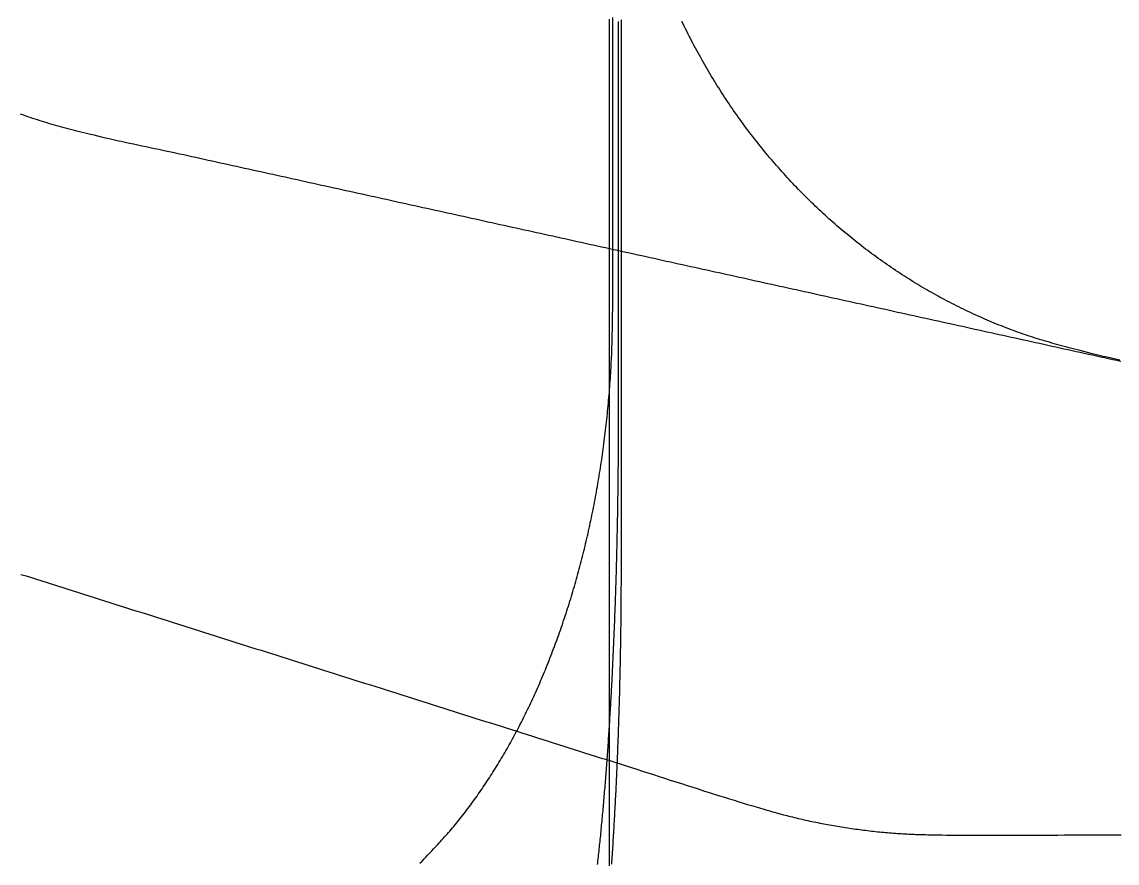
# Model space of a CAD drawing. Header units: millimetres. Extents: x -253 to 256, y -315 to 312.
# Drawn here: x -63.2 to -11.4, y -46.4 to -6.6 of the extents above; entities that cross this region are included whole.
import ezdxf

# ---------------------------------------------------------------- set-up
doc = ezdxf.new("R2010")
doc.units = ezdxf.units.MM
doc.layers.add('SKETCH', color=5, linetype='Continuous')

msp = doc.modelspace()

# ---------------------------------------------------------------- linework, layer by layer
at = {"layer": 'SKETCH', "flags": 128}
for points in [[(-44.355, -46.381), (-44.254, -46.277), (-44.156, -46.176), (-44.061, -46.076), (-43.988, -45.999), (-43.916, -45.923), (-43.846, -45.848), (-43.777, -45.774), (-43.708, -45.701), (-43.641, -45.629), (-43.574, -45.558), (-43.508, -45.487), (-43.443, -45.416), (-43.378, -45.346), (-43.315, -45.276), (-43.251, -45.206), (-43.188, -45.137), (-43.126, -45.067), (-43.064, -44.996), (-43.002, -44.926), (-42.94, -44.855), (-42.879, -44.783), (-42.817, -44.711), (-42.756, -44.638), (-42.694, -44.564), (-42.633, -44.49), (-42.571, -44.414), (-42.509, -44.336), (-42.447, -44.258), (-42.385, -44.18), (-42.323, -44.101), (-42.261, -44.021), (-42.2, -43.941), (-42.138, -43.861), (-42.077, -43.78), (-42.017, -43.699), (-41.956, -43.617), (-41.895, -43.535), (-41.835, -43.452), (-41.775, -43.369), (-41.715, -43.285), (-41.656, -43.201), (-41.596, -43.117), (-41.537, -43.032), (-41.478, -42.947), (-41.419, -42.861), (-41.361, -42.775), (-41.303, -42.689), (-41.245, -42.602), (-41.187, -42.515), (-41.129, -42.427), (-41.072, -42.34), (-41.015, -42.251), (-40.958, -42.162), (-40.902, -42.073), (-40.845, -41.983), (-40.789, -41.893), (-40.733, -41.803), (-40.678, -41.712), (-40.622, -41.62), (-40.567, -41.528), (-40.512, -41.436), (-40.457, -41.344), (-40.402, -41.251), (-40.348, -41.157), (-40.294, -41.063), (-40.24, -40.969), (-40.187, -40.875), (-40.133, -40.78), (-40.08, -40.685), (-40.027, -40.589), (-39.975, -40.493), (-39.923, -40.397), (-39.87, -40.3), (-39.819, -40.203), (-39.767, -40.106), (-39.716, -40.008), (-39.665, -39.91), (-39.614, -39.811), (-39.563, -39.712), (-39.513, -39.613), (-39.463, -39.513), (-39.413, -39.413), (-39.364, -39.313), (-39.314, -39.212), (-39.265, -39.111), (-39.216, -39.009), (-39.168, -38.908), (-39.119, -38.805), (-39.071, -38.703), (-39.023, -38.6), (-38.976, -38.497), (-38.929, -38.393), (-38.882, -38.289), (-38.835, -38.185), (-38.789, -38.081), (-38.742, -37.976), (-38.697, -37.871), (-38.651, -37.766), (-38.606, -37.66), (-38.561, -37.554), (-38.516, -37.448), (-38.472, -37.341), (-38.427, -37.234), (-38.383, -37.127), (-38.34, -37.019), (-38.296, -36.911), (-38.253, -36.802), (-38.21, -36.694), (-38.168, -36.585), (-38.126, -36.475), (-38.084, -36.366), (-38.042, -36.256), (-38, -36.146), (-37.959, -36.035), (-37.918, -35.924), (-37.878, -35.813), (-37.837, -35.702), (-37.797, -35.59), (-37.758, -35.479), (-37.718, -35.366), (-37.679, -35.254), (-37.64, -35.141), (-37.602, -35.029), (-37.564, -34.916), (-37.526, -34.802), (-37.488, -34.688), (-37.451, -34.574), (-37.414, -34.46), (-37.377, -34.345), (-37.341, -34.23), (-37.304, -34.115), (-37.268, -33.999), (-37.233, -33.884), (-37.198, -33.768), (-37.163, -33.651), (-37.128, -33.535), (-37.093, -33.418), (-37.059, -33.301), (-37.025, -33.184), (-36.992, -33.066), (-36.959, -32.948), (-36.926, -32.83), (-36.893, -32.712), (-36.861, -32.594), (-36.829, -32.476), (-36.797, -32.357), (-36.766, -32.238), (-36.735, -32.119), (-36.704, -32), (-36.674, -31.88), (-36.644, -31.76), (-36.614, -31.64), (-36.584, -31.52), (-36.555, -31.399), (-36.526, -31.278), (-36.497, -31.157), (-36.469, -31.036), (-36.441, -30.914), (-36.413, -30.793), (-36.386, -30.671), (-36.359, -30.549), (-36.332, -30.426), (-36.306, -30.304), (-36.279, -30.181), (-36.254, -30.059), (-36.228, -29.936), (-36.203, -29.813), (-36.178, -29.689), (-36.154, -29.566), (-36.13, -29.443), (-36.106, -29.319), (-36.082, -29.195), (-36.059, -29.071), (-36.036, -28.947), (-36.014, -28.823), (-35.991, -28.698), (-35.969, -28.573), (-35.948, -28.448), (-35.927, -28.323), (-35.906, -28.198), (-35.885, -28.073), (-35.865, -27.947), (-35.845, -27.821), (-35.825, -27.695), (-35.806, -27.569), (-35.787, -27.443), (-35.768, -27.317), (-35.75, -27.19), (-35.732, -27.064), (-35.714, -26.937), (-35.697, -26.811), (-35.679, -26.684), (-35.663, -26.557), (-35.646, -26.43), (-35.63, -26.303), (-35.614, -26.176), (-35.599, -26.049), (-35.584, -25.921), (-35.569, -25.793), (-35.555, -25.666), (-35.54, -25.538), (-35.527, -25.41), (-35.513, -25.281), (-35.5, -25.153), (-35.487, -25.025), (-35.474, -24.896), (-35.462, -24.768), (-35.45, -24.639), (-35.439, -24.51), (-35.427, -24.381), (-35.417, -24.253), (-35.406, -24.124), (-35.396, -23.995), (-35.386, -23.866), (-35.376, -23.736), (-35.367, -23.607), (-35.358, -23.478), (-35.35, -23.349), (-35.342, -23.22), (-35.334, -23.092), (-35.327, -22.964), (-35.32, -22.838), (-35.313, -22.713), (-35.308, -22.588), (-35.302, -22.463), (-35.297, -22.339), (-35.292, -22.216), (-35.288, -22.092), (-35.284, -21.967), (-35.28, -21.843), (-35.276, -21.718), (-35.273, -21.592), (-35.27, -21.465), (-35.267, -21.337), (-35.264, -21.208), (-35.262, -21.077), (-35.259, -20.944), (-35.257, -20.81), (-35.255, -20.674), (-35.252, -20.535), (-35.25, -20.395), (-35.248, -20.251), (-35.246, -20.105), (-35.243, -19.909), (-35.241, -19.708), (-35.239, -19.502), (-35.237, -19.293), (-35.236, -19.079), (-35.236, -18.862), (-35.235, -18.642), (-35.235, -18.419), (-35.235, -18.194), (-35.236, -17.966), (-35.236, -17.736), (-35.237, -17.505), (-35.238, -17.273), (-35.238, -17.039), (-35.239, -16.805), (-35.24, -16.57), (-35.241, -16.336), (-35.242, -16.102), (-35.243, -15.868), (-35.244, -15.636), (-35.245, -15.405), (-35.245, -15.175), (-35.246, -14.947), (-35.246, -14.722), (-35.246, -14.497), (-35.246, -14.273), (-35.246, -14.049), (-35.246, -13.824), (-35.246, -13.6), (-35.246, -13.376), (-35.246, -13.151), (-35.246, -12.927), (-35.246, -12.702), (-35.246, -12.478), (-35.246, -12.254), (-35.246, -12.029), (-35.246, -11.805), (-35.246, -11.581), (-35.246, -11.356), (-35.246, -11.132), (-35.246, -10.908), (-35.246, -10.683), (-35.246, -10.459), (-35.246, -10.234), (-35.246, -10.01), (-35.246, -9.786), (-35.246, -9.561), (-35.246, -9.337), (-35.246, -9.113), (-35.246, -8.888), (-35.246, -8.664), (-35.246, -8.44), (-35.246, -8.215), (-35.246, -7.991), (-35.246, -7.767), (-35.246, -7.543), (-35.246, -7.318), (-35.246, -7.094), (-35.246, -6.87), (-35.246, -6.645), (-35.246, -6.421)], [(-35.963, -46.441), (-35.953, -46.352), (-35.943, -46.262), (-35.933, -46.172), (-35.923, -46.081), (-35.913, -45.99), (-35.903, -45.899), (-35.893, -45.807), (-35.884, -45.715), (-35.874, -45.623), (-35.864, -45.53), (-35.854, -45.437), (-35.845, -45.343), (-35.835, -45.25), (-35.826, -45.155), (-35.816, -45.061), (-35.807, -44.966), (-35.798, -44.871), (-35.788, -44.776), (-35.779, -44.68), (-35.77, -44.584), (-35.761, -44.488), (-35.751, -44.391), (-35.742, -44.294), (-35.733, -44.196), (-35.724, -44.098), (-35.715, -44), (-35.706, -43.901), (-35.697, -43.802), (-35.688, -43.703), (-35.68, -43.603), (-35.671, -43.504), (-35.662, -43.403), (-35.653, -43.303), (-35.645, -43.202), (-35.636, -43.101), (-35.628, -42.999), (-35.619, -42.897), (-35.611, -42.795), (-35.602, -42.693), (-35.594, -42.59), (-35.586, -42.488), (-35.578, -42.384), (-35.57, -42.281), (-35.562, -42.177), (-35.554, -42.073), (-35.546, -41.968), (-35.538, -41.864), (-35.53, -41.758), (-35.522, -41.653), (-35.514, -41.547), (-35.506, -41.441), (-35.499, -41.335), (-35.491, -41.228), (-35.484, -41.121), (-35.476, -41.014), (-35.469, -40.906), (-35.461, -40.799), (-35.454, -40.691), (-35.446, -40.582), (-35.439, -40.474), (-35.432, -40.365), (-35.425, -40.256), (-35.418, -40.147), (-35.411, -40.037), (-35.404, -39.927), (-35.397, -39.817), (-35.39, -39.707), (-35.383, -39.597), (-35.376, -39.486), (-35.37, -39.375), (-35.363, -39.264), (-35.356, -39.152), (-35.35, -39.04), (-35.343, -38.928), (-35.337, -38.815), (-35.33, -38.703), (-35.324, -38.59), (-35.318, -38.477), (-35.311, -38.363), (-35.305, -38.25), (-35.299, -38.136), (-35.293, -38.022), (-35.287, -37.908), (-35.281, -37.793), (-35.275, -37.679), (-35.269, -37.564), (-35.263, -37.449), (-35.258, -37.333), (-35.252, -37.218), (-35.246, -37.103), (-35.241, -36.987), (-35.235, -36.871), (-35.23, -36.754), (-35.224, -36.638), (-35.219, -36.521), (-35.213, -36.404), (-35.208, -36.287), (-35.203, -36.17), (-35.198, -36.052), (-35.193, -35.934), (-35.188, -35.816), (-35.183, -35.698), (-35.178, -35.58), (-35.173, -35.461), (-35.168, -35.342), (-35.163, -35.223), (-35.159, -35.104), (-35.154, -34.985), (-35.149, -34.866), (-35.145, -34.746), (-35.14, -34.627), (-35.136, -34.507), (-35.131, -34.387), (-35.127, -34.267), (-35.123, -34.147), (-35.119, -34.026), (-35.115, -33.906), (-35.11, -33.785), (-35.106, -33.664), (-35.102, -33.543), (-35.098, -33.421), (-35.095, -33.3), (-35.091, -33.178), (-35.087, -33.056), (-35.083, -32.935), (-35.08, -32.812), (-35.076, -32.69), (-35.072, -32.568), (-35.069, -32.445), (-35.066, -32.323), (-35.062, -32.2), (-35.059, -32.077), (-35.056, -31.954), (-35.053, -31.831), (-35.049, -31.708), (-35.046, -31.585), (-35.043, -31.462), (-35.041, -31.339), (-35.038, -31.215), (-35.035, -31.092), (-35.032, -30.968), (-35.03, -30.844), (-35.027, -30.72), (-35.024, -30.596), (-35.022, -30.472), (-35.02, -30.348), (-35.017, -30.223), (-35.015, -30.099), (-35.013, -29.974), (-35.011, -29.85), (-35.009, -29.725), (-35.007, -29.6), (-35.005, -29.475), (-35.003, -29.35), (-35.001, -29.225), (-34.999, -29.1), (-34.997, -28.975), (-34.996, -28.85), (-34.994, -28.724), (-34.992, -28.599), (-34.991, -28.474), (-34.989, -28.349), (-34.988, -28.224), (-34.987, -28.101), (-34.985, -27.979), (-34.984, -27.857), (-34.983, -27.736), (-34.982, -27.616), (-34.981, -27.496), (-34.98, -27.376), (-34.98, -27.256), (-34.979, -27.136), (-34.978, -27.015), (-34.977, -26.894), (-34.977, -26.772), (-34.976, -26.649), (-34.976, -26.525), (-34.975, -26.4), (-34.975, -26.273), (-34.974, -26.145), (-34.974, -26.014), (-34.973, -25.882), (-34.973, -25.747), (-34.973, -25.61), (-34.972, -25.471), (-34.972, -25.328), (-34.971, -25.135), (-34.971, -24.936), (-34.97, -24.733), (-34.97, -24.525), (-34.97, -24.314), (-34.97, -24.099), (-34.97, -23.88), (-34.97, -23.659), (-34.97, -23.435), (-34.97, -23.209), (-34.97, -22.98), (-34.97, -22.751), (-34.97, -22.519), (-34.97, -22.287), (-34.97, -22.054), (-34.971, -21.821), (-34.971, -21.588), (-34.971, -21.355), (-34.971, -21.123), (-34.971, -20.891), (-34.971, -20.661), (-34.972, -20.433), (-34.972, -20.207), (-34.972, -19.983), (-34.972, -19.76), (-34.972, -19.537), (-34.972, -19.315), (-34.972, -19.092), (-34.972, -18.869), (-34.972, -18.646), (-34.972, -18.424), (-34.972, -18.201), (-34.972, -17.978), (-34.972, -17.755), (-34.972, -17.533), (-34.972, -17.31), (-34.972, -17.087), (-34.972, -16.865), (-34.972, -16.642), (-34.972, -16.419), (-34.972, -16.196), (-34.972, -15.974), (-34.972, -15.751), (-34.972, -15.528), (-34.972, -15.305), (-34.972, -15.083), (-34.972, -14.86), (-34.972, -14.637), (-34.972, -14.414), (-34.972, -14.192), (-34.972, -13.969), (-34.972, -13.746), (-34.972, -13.523), (-34.972, -13.301), (-34.972, -13.078), (-34.972, -12.855), (-34.972, -12.633), (-34.972, -12.41), (-34.972, -12.187), (-34.972, -11.964), (-34.972, -11.742), (-34.972, -11.519), (-34.972, -11.296), (-34.972, -11.073), (-34.972, -10.851), (-34.972, -10.628), (-34.972, -10.405), (-34.972, -10.182), (-34.972, -9.96), (-34.972, -9.737), (-34.972, -9.514), (-34.972, -9.291), (-34.972, -9.069), (-34.972, -8.846), (-34.972, -8.623), (-34.972, -8.401), (-34.972, -8.178), (-34.972, -7.955), (-34.972, -7.732), (-34.972, -7.51), (-34.972, -7.287), (-34.972, -7.064), (-34.972, -6.841), (-34.972, -6.619)], [(-35.396, -46.498), (-35.397, -46.272), (-35.398, -46.046), (-35.398, -45.821), (-35.399, -45.596), (-35.399, -45.373), (-35.4, -45.15), (-35.4, -44.929), (-35.4, -44.71), (-35.4, -44.492), (-35.4, -44.274), (-35.4, -44.055), (-35.4, -43.837), (-35.4, -43.619), (-35.4, -43.4), (-35.4, -43.182), (-35.4, -42.964), (-35.4, -42.745), (-35.4, -42.527), (-35.4, -42.309), (-35.4, -42.091), (-35.4, -41.872), (-35.4, -41.654), (-35.4, -41.436), (-35.4, -41.217), (-35.4, -40.999), (-35.4, -40.781), (-35.4, -40.563), (-35.4, -40.344), (-35.4, -40.126), (-35.4, -39.908), (-35.4, -39.689), (-35.4, -39.471), (-35.4, -39.253), (-35.4, -39.034), (-35.4, -38.816), (-35.4, -38.598), (-35.4, -38.38), (-35.4, -38.161), (-35.4, -37.943), (-35.4, -37.725), (-35.4, -37.506), (-35.4, -37.288), (-35.4, -37.07), (-35.4, -36.851), (-35.4, -36.633), (-35.4, -36.415), (-35.4, -36.197), (-35.4, -35.978), (-35.4, -35.76), (-35.4, -35.542), (-35.4, -35.323), (-35.4, -35.105), (-35.4, -34.887), (-35.4, -34.668), (-35.4, -34.45), (-35.4, -34.232), (-35.4, -34.013), (-35.4, -33.795), (-35.4, -33.577), (-35.4, -33.358), (-35.4, -33.14), (-35.4, -32.922), (-35.4, -32.703), (-35.4, -32.485), (-35.4, -32.267), (-35.4, -32.048), (-35.4, -31.83), (-35.4, -31.612), (-35.4, -31.393), (-35.4, -31.175), (-35.4, -30.957), (-35.4, -30.738), (-35.4, -30.52), (-35.4, -30.302), (-35.4, -30.083), (-35.4, -29.865), (-35.4, -29.647), (-35.4, -29.428), (-35.4, -29.21), (-35.4, -28.992), (-35.4, -28.773), (-35.4, -28.555), (-35.4, -28.337), (-35.4, -28.118), (-35.4, -27.9), (-35.4, -27.682), (-35.4, -27.463), (-35.4, -27.245), (-35.4, -27.027), (-35.4, -26.809), (-35.4, -26.59), (-35.4, -26.372), (-35.4, -26.154), (-35.4, -25.935), (-35.4, -25.717), (-35.4, -25.499), (-35.4, -25.28), (-35.4, -25.062), (-35.4, -24.844), (-35.4, -24.626), (-35.4, -24.407), (-35.4, -24.189), (-35.4, -23.971), (-35.4, -23.752), (-35.4, -23.534), (-35.4, -23.316), (-35.4, -23.098), (-35.4, -22.879), (-35.4, -22.661), (-35.4, -22.443), (-35.4, -22.224), (-35.4, -22.006), (-35.4, -21.788), (-35.4, -21.569), (-35.4, -21.351), (-35.4, -21.133), (-35.4, -20.915), (-35.4, -20.696), (-35.4, -20.478), (-35.4, -20.26), (-35.4, -20.041), (-35.4, -19.823), (-35.4, -19.605), (-35.4, -19.386), (-35.4, -19.168), (-35.4, -18.95), (-35.4, -18.732), (-35.4, -18.513), (-35.4, -18.295), (-35.4, -18.077), (-35.4, -17.858), (-35.4, -17.64), (-35.4, -17.422), (-35.4, -17.203), (-35.4, -16.985), (-35.4, -16.766), (-35.4, -16.548), (-35.4, -16.33), (-35.4, -16.111), (-35.4, -15.893), (-35.4, -15.675), (-35.4, -15.456), (-35.4, -15.238), (-35.4, -15.02), (-35.4, -14.801), (-35.4, -14.583), (-35.4, -14.365), (-35.4, -14.146), (-35.4, -13.928), (-35.4, -13.71), (-35.4, -13.491), (-35.4, -13.273), (-35.4, -13.055), (-35.4, -12.836), (-35.4, -12.618), (-35.4, -12.4), (-35.4, -12.181), (-35.4, -11.963), (-35.4, -11.745), (-35.4, -11.527), (-35.4, -11.308), (-35.4, -11.09), (-35.4, -10.872), (-35.4, -10.653), (-35.4, -10.435), (-35.4, -10.217), (-35.4, -9.998), (-35.4, -9.78), (-35.4, -9.562), (-35.4, -9.344), (-35.4, -9.125), (-35.4, -8.907), (-35.4, -8.689), (-35.4, -8.47), (-35.4, -8.252), (-35.4, -8.034), (-35.4, -7.815), (-35.4, -7.597), (-35.4, -7.379), (-35.4, -7.16), (-35.4, -6.942), (-35.4, -6.724), (-35.4, -6.505)], [(-35.292, -46.415), (-35.285, -46.304), (-35.277, -46.193), (-35.27, -46.081), (-35.263, -45.969), (-35.255, -45.858), (-35.248, -45.745), (-35.241, -45.633), (-35.234, -45.52), (-35.227, -45.407), (-35.22, -45.294), (-35.213, -45.18), (-35.206, -45.067), (-35.199, -44.953), (-35.192, -44.839), (-35.185, -44.724), (-35.179, -44.61), (-35.172, -44.495), (-35.166, -44.38), (-35.159, -44.265), (-35.153, -44.15), (-35.146, -44.034), (-35.14, -43.919), (-35.134, -43.803), (-35.128, -43.687), (-35.122, -43.571), (-35.116, -43.454), (-35.11, -43.337), (-35.104, -43.22), (-35.098, -43.103), (-35.092, -42.985), (-35.086, -42.868), (-35.081, -42.75), (-35.075, -42.632), (-35.069, -42.513), (-35.064, -42.395), (-35.059, -42.276), (-35.053, -42.158), (-35.048, -42.039), (-35.043, -41.919), (-35.037, -41.8), (-35.032, -41.681), (-35.027, -41.561), (-35.022, -41.442), (-35.017, -41.322), (-35.013, -41.202), (-35.008, -41.082), (-35.003, -40.962), (-34.999, -40.841), (-34.994, -40.72), (-34.989, -40.6), (-34.985, -40.479), (-34.981, -40.358), (-34.976, -40.236), (-34.972, -40.115), (-34.968, -39.993), (-34.964, -39.871), (-34.96, -39.749), (-34.956, -39.627), (-34.952, -39.505), (-34.948, -39.383), (-34.944, -39.26), (-34.94, -39.138), (-34.937, -39.015), (-34.933, -38.892), (-34.93, -38.769), (-34.926, -38.646), (-34.923, -38.523), (-34.919, -38.4), (-34.916, -38.277), (-34.913, -38.154), (-34.91, -38.03), (-34.907, -37.907), (-34.904, -37.783), (-34.901, -37.66), (-34.898, -37.536), (-34.895, -37.412), (-34.892, -37.287), (-34.89, -37.163), (-34.887, -37.039), (-34.884, -36.914), (-34.882, -36.79), (-34.879, -36.665), (-34.877, -36.54), (-34.875, -36.416), (-34.873, -36.291), (-34.87, -36.166), (-34.868, -36.041), (-34.866, -35.916), (-34.864, -35.791), (-34.862, -35.666), (-34.861, -35.54), (-34.859, -35.415), (-34.857, -35.29), (-34.855, -35.165), (-34.854, -35.04), (-34.852, -34.917), (-34.851, -34.794), (-34.85, -34.673), (-34.849, -34.551), (-34.848, -34.431), (-34.847, -34.31), (-34.846, -34.19), (-34.845, -34.069), (-34.844, -33.949), (-34.843, -33.828), (-34.842, -33.706), (-34.842, -33.584), (-34.841, -33.461), (-34.841, -33.336), (-34.84, -33.211), (-34.839, -33.085), (-34.839, -32.956), (-34.839, -32.827), (-34.838, -32.695), (-34.838, -32.561), (-34.837, -32.426), (-34.837, -32.287), (-34.836, -32.147), (-34.836, -31.962), (-34.835, -31.772), (-34.835, -31.579), (-34.835, -31.382), (-34.834, -31.181), (-34.834, -30.978), (-34.834, -30.771), (-34.834, -30.563), (-34.834, -30.352), (-34.834, -30.139), (-34.834, -29.924), (-34.835, -29.708), (-34.835, -29.491), (-34.835, -29.273), (-34.835, -29.054), (-34.835, -28.836), (-34.835, -28.617), (-34.836, -28.398), (-34.836, -28.18), (-34.836, -27.963), (-34.836, -27.747), (-34.836, -27.533), (-34.836, -27.32), (-34.836, -27.109), (-34.836, -26.899), (-34.836, -26.689), (-34.836, -26.479), (-34.836, -26.269), (-34.836, -26.059), (-34.836, -25.849), (-34.836, -25.639), (-34.836, -25.429), (-34.836, -25.22), (-34.836, -25.01), (-34.836, -24.8), (-34.836, -24.59), (-34.836, -24.38), (-34.836, -24.17), (-34.836, -23.96), (-34.836, -23.75), (-34.836, -23.54), (-34.836, -23.331), (-34.836, -23.121), (-34.836, -22.911), (-34.836, -22.701), (-34.836, -22.491), (-34.836, -22.281), (-34.836, -22.071), (-34.836, -21.861), (-34.836, -21.651), (-34.836, -21.442), (-34.836, -21.232), (-34.836, -21.022), (-34.836, -20.812), (-34.836, -20.602), (-34.836, -20.392), (-34.836, -20.182), (-34.836, -19.972), (-34.836, -19.763), (-34.836, -19.553), (-34.836, -19.343), (-34.836, -19.133), (-34.836, -18.923), (-34.836, -18.713), (-34.836, -18.503), (-34.836, -18.293), (-34.836, -18.083), (-34.836, -17.874), (-34.836, -17.664), (-34.836, -17.454), (-34.836, -17.244), (-34.836, -17.034), (-34.836, -16.824), (-34.836, -16.614), (-34.836, -16.404), (-34.836, -16.194), (-34.836, -15.984), (-34.836, -15.774), (-34.836, -15.564), (-34.836, -15.355), (-34.836, -15.145), (-34.836, -14.935), (-34.836, -14.725), (-34.836, -14.515), (-34.836, -14.305), (-34.836, -14.095), (-34.836, -13.885), (-34.836, -13.675), (-34.836, -13.465), (-34.836, -13.255), (-34.836, -13.045), (-34.836, -12.835), (-34.836, -12.625), (-34.836, -12.415), (-34.836, -12.206), (-34.836, -11.996), (-34.836, -11.786), (-34.836, -11.576), (-34.836, -11.366), (-34.836, -11.156), (-34.836, -10.946), (-34.836, -10.736), (-34.836, -10.526), (-34.836, -10.316), (-34.836, -10.107), (-34.836, -9.897), (-34.836, -9.687), (-34.836, -9.477), (-34.836, -9.267), (-34.836, -9.057), (-34.836, -8.847), (-34.836, -8.637), (-34.836, -8.428), (-34.836, -8.218), (-34.836, -8.008), (-34.836, -7.798), (-34.836, -7.588), (-34.836, -7.378), (-34.836, -7.168), (-34.836, -6.958), (-34.836, -6.748), (-34.836, -6.539)], [(-11.304, -22.614), (-11.502, -22.568), (-11.699, -22.523), (-11.893, -22.477), (-12.085, -22.432), (-12.275, -22.386), (-12.461, -22.341), (-12.644, -22.296), (-12.824, -22.251), (-13, -22.206), (-13.173, -22.161), (-13.304, -22.127), (-13.432, -22.093), (-13.559, -22.06), (-13.684, -22.027), (-13.806, -21.994), (-13.927, -21.962), (-14.047, -21.93), (-14.165, -21.898), (-14.282, -21.866), (-14.397, -21.834), (-14.512, -21.802), (-14.626, -21.769), (-14.739, -21.737), (-14.851, -21.704), (-14.963, -21.671), (-15.075, -21.637), (-15.187, -21.603), (-15.298, -21.568), (-15.41, -21.532), (-15.522, -21.496), (-15.634, -21.459), (-15.747, -21.42), (-15.86, -21.381), (-15.975, -21.341), (-16.089, -21.3), (-16.204, -21.259), (-16.318, -21.217), (-16.433, -21.174), (-16.547, -21.131), (-16.661, -21.087), (-16.775, -21.042), (-16.889, -20.998), (-17.002, -20.952), (-17.116, -20.906), (-17.229, -20.86), (-17.342, -20.812), (-17.455, -20.765), (-17.567, -20.717), (-17.68, -20.668), (-17.792, -20.619), (-17.904, -20.569), (-18.016, -20.519), (-18.128, -20.468), (-18.239, -20.417), (-18.35, -20.365), (-18.461, -20.313), (-18.572, -20.26), (-18.682, -20.207), (-18.792, -20.153), (-18.902, -20.099), (-19.012, -20.044), (-19.121, -19.989), (-19.231, -19.933), (-19.34, -19.877), (-19.449, -19.82), (-19.558, -19.762), (-19.667, -19.704), (-19.775, -19.646), (-19.883, -19.587), (-19.991, -19.527), (-20.099, -19.467), (-20.206, -19.407), (-20.313, -19.346), (-20.42, -19.284), (-20.527, -19.222), (-20.633, -19.16), (-20.739, -19.097), (-20.845, -19.033), (-20.951, -18.969), (-21.056, -18.905), (-21.161, -18.84), (-21.266, -18.774), (-21.37, -18.708), (-21.474, -18.642), (-21.578, -18.575), (-21.682, -18.507), (-21.785, -18.439), (-21.889, -18.371), (-21.992, -18.302), (-22.094, -18.232), (-22.197, -18.162), (-22.299, -18.092), (-22.401, -18.021), (-22.502, -17.949), (-22.604, -17.877), (-22.705, -17.805), (-22.805, -17.732), (-22.906, -17.659), (-23.006, -17.585), (-23.106, -17.511), (-23.205, -17.436), (-23.304, -17.361), (-23.403, -17.285), (-23.502, -17.209), (-23.6, -17.133), (-23.698, -17.056), (-23.795, -16.978), (-23.892, -16.9), (-23.989, -16.822), (-24.086, -16.743), (-24.182, -16.664), (-24.278, -16.584), (-24.374, -16.504), (-24.469, -16.423), (-24.564, -16.342), (-24.659, -16.26), (-24.754, -16.178), (-24.848, -16.096), (-24.941, -16.013), (-25.035, -15.929), (-25.128, -15.846), (-25.221, -15.761), (-25.313, -15.677), (-25.405, -15.592), (-25.497, -15.506), (-25.588, -15.42), (-25.679, -15.334), (-25.77, -15.247), (-25.86, -15.16), (-25.95, -15.072), (-26.039, -14.984), (-26.129, -14.896), (-26.217, -14.807), (-26.306, -14.718), (-26.394, -14.628), (-26.482, -14.538), (-26.569, -14.447), (-26.656, -14.356), (-26.743, -14.264), (-26.83, -14.172), (-26.916, -14.08), (-27.001, -13.987), (-27.087, -13.894), (-27.172, -13.801), (-27.256, -13.707), (-27.34, -13.612), (-27.424, -13.518), (-27.508, -13.423), (-27.591, -13.327), (-27.673, -13.231), (-27.755, -13.135), (-27.837, -13.039), (-27.918, -12.942), (-27.999, -12.844), (-28.08, -12.747), (-28.16, -12.649), (-28.24, -12.55), (-28.319, -12.452), (-28.398, -12.352), (-28.477, -12.253), (-28.555, -12.153), (-28.633, -12.052), (-28.711, -11.951), (-28.788, -11.85), (-28.864, -11.749), (-28.941, -11.647), (-29.017, -11.544), (-29.092, -11.442), (-29.167, -11.339), (-29.242, -11.235), (-29.316, -11.132), (-29.39, -11.028), (-29.463, -10.923), (-29.536, -10.819), (-29.609, -10.714), (-29.681, -10.609), (-29.752, -10.503), (-29.823, -10.397), (-29.894, -10.291), (-29.964, -10.184), (-30.034, -10.078), (-30.103, -9.97), (-30.172, -9.863), (-30.241, -9.755), (-30.309, -9.646), (-30.377, -9.538), (-30.444, -9.429), (-30.511, -9.319), (-30.577, -9.21), (-30.643, -9.1), (-30.709, -8.989), (-30.774, -8.879), (-30.839, -8.768), (-30.903, -8.657), (-30.967, -8.545), (-31.03, -8.434), (-31.093, -8.321), (-31.155, -8.209), (-31.217, -8.097), (-31.279, -7.984), (-31.34, -7.871), (-31.4, -7.757), (-31.46, -7.644), (-31.52, -7.53), (-31.579, -7.416), (-31.638, -7.301), (-31.696, -7.186), (-31.754, -7.071), (-31.811, -6.955), (-31.868, -6.84), (-31.925, -6.724), (-31.981, -6.607)], [(-11.251, -22.678), (-11.443, -22.635), (-11.635, -22.593), (-11.826, -22.551), (-12.018, -22.509), (-12.21, -22.466), (-12.402, -22.424), (-12.593, -22.382), (-12.785, -22.339), (-12.977, -22.297), (-13.169, -22.255), (-13.36, -22.213), (-13.552, -22.17), (-13.744, -22.128), (-13.936, -22.086), (-14.127, -22.044), (-14.319, -22.001), (-14.511, -21.959), (-14.703, -21.917), (-14.894, -21.874), (-15.086, -21.832), (-15.278, -21.79), (-15.469, -21.748), (-15.661, -21.705), (-15.853, -21.663), (-16.045, -21.621), (-16.236, -21.579), (-16.428, -21.536), (-16.62, -21.494), (-16.811, -21.452), (-17.003, -21.41), (-17.195, -21.367), (-17.386, -21.325), (-17.578, -21.283), (-17.77, -21.24), (-17.961, -21.198), (-18.153, -21.156), (-18.345, -21.114), (-18.536, -21.071), (-18.728, -21.029), (-18.92, -20.987), (-19.111, -20.945), (-19.303, -20.902), (-19.495, -20.86), (-19.686, -20.818), (-19.878, -20.776), (-20.07, -20.733), (-20.261, -20.691), (-20.453, -20.649), (-20.645, -20.607), (-20.836, -20.564), (-21.028, -20.522), (-21.22, -20.48), (-21.411, -20.438), (-21.603, -20.395), (-21.795, -20.353), (-21.986, -20.311), (-22.178, -20.269), (-22.37, -20.226), (-22.561, -20.184), (-22.753, -20.142), (-22.945, -20.099), (-23.136, -20.057), (-23.328, -20.015), (-23.52, -19.973), (-23.711, -19.93), (-23.903, -19.888), (-24.095, -19.846), (-24.286, -19.803), (-24.478, -19.761), (-24.67, -19.719), (-24.861, -19.677), (-25.053, -19.634), (-25.245, -19.592), (-25.436, -19.55), (-25.628, -19.507), (-25.82, -19.465), (-26.011, -19.423), (-26.203, -19.38), (-26.395, -19.338), (-26.586, -19.296), (-26.778, -19.254), (-26.97, -19.211), (-27.161, -19.169), (-27.353, -19.127), (-27.545, -19.084), (-27.736, -19.042), (-27.928, -19), (-28.12, -18.958), (-28.311, -18.915), (-28.503, -18.873), (-28.694, -18.831), (-28.886, -18.789), (-29.078, -18.746), (-29.269, -18.704), (-29.461, -18.662), (-29.652, -18.62), (-29.844, -18.577), (-30.036, -18.535), (-30.227, -18.493), (-30.419, -18.451), (-30.61, -18.408), (-30.802, -18.366), (-30.993, -18.324), (-31.185, -18.282), (-31.377, -18.239), (-31.568, -18.197), (-31.76, -18.155), (-31.951, -18.113), (-32.143, -18.071), (-32.334, -18.028), (-32.526, -17.986), (-32.718, -17.944), (-32.909, -17.902), (-33.101, -17.859), (-33.292, -17.817), (-33.484, -17.775), (-33.675, -17.733), (-33.867, -17.69), (-34.059, -17.648), (-34.25, -17.606), (-34.442, -17.564), (-34.633, -17.521), (-34.825, -17.479), (-35.016, -17.437), (-35.208, -17.395), (-35.399, -17.352), (-35.591, -17.31), (-35.783, -17.268), (-35.974, -17.226), (-36.166, -17.184), (-36.357, -17.141), (-36.549, -17.099), (-36.74, -17.057), (-36.932, -17.015), (-37.123, -16.972), (-37.315, -16.93), (-37.507, -16.888), (-37.698, -16.846), (-37.89, -16.803), (-38.081, -16.761), (-38.273, -16.719), (-38.464, -16.677), (-38.656, -16.635), (-38.848, -16.592), (-39.039, -16.55), (-39.231, -16.508), (-39.422, -16.466), (-39.614, -16.423), (-39.805, -16.381), (-39.997, -16.339), (-40.188, -16.297), (-40.38, -16.255), (-40.572, -16.212), (-40.763, -16.17), (-40.955, -16.128), (-41.146, -16.086), (-41.338, -16.043), (-41.529, -16.001), (-41.721, -15.959), (-41.912, -15.917), (-42.104, -15.874), (-42.295, -15.832), (-42.487, -15.79), (-42.678, -15.748), (-42.87, -15.706), (-43.061, -15.663), (-43.253, -15.621), (-43.444, -15.579), (-43.636, -15.537), (-43.827, -15.494), (-44.019, -15.452), (-44.21, -15.41), (-44.402, -15.368), (-44.593, -15.326), (-44.785, -15.283), (-44.976, -15.241), (-45.168, -15.199), (-45.359, -15.157), (-45.551, -15.115), (-45.742, -15.072), (-45.934, -15.03), (-46.125, -14.988), (-46.316, -14.946), (-46.508, -14.903), (-46.699, -14.861), (-46.891, -14.819), (-47.082, -14.777), (-47.274, -14.735), (-47.465, -14.692), (-47.657, -14.65), (-47.848, -14.608), (-48.04, -14.566), (-48.231, -14.523), (-48.422, -14.481), (-48.614, -14.439), (-48.805, -14.397), (-48.997, -14.355), (-49.188, -14.312), (-49.38, -14.27), (-49.571, -14.228), (-49.763, -14.186), (-49.954, -14.144), (-50.145, -14.101), (-50.337, -14.059), (-50.528, -14.017), (-50.72, -13.975), (-50.911, -13.933), (-51.103, -13.89), (-51.294, -13.848), (-51.486, -13.806), (-51.677, -13.764), (-51.869, -13.721), (-52.06, -13.679), (-52.252, -13.637), (-52.443, -13.595), (-52.634, -13.553), (-52.826, -13.51), (-53.017, -13.468), (-53.209, -13.426), (-53.4, -13.384), (-53.592, -13.342), (-53.783, -13.299), (-53.975, -13.257), (-54.166, -13.215), (-54.358, -13.173), (-54.549, -13.131), (-54.741, -13.088), (-54.932, -13.046), (-55.123, -13.004), (-55.315, -12.962), (-55.507, -12.92), (-55.701, -12.877), (-55.897, -12.835), (-56.093, -12.793), (-56.291, -12.751), (-56.489, -12.708), (-56.688, -12.666), (-56.887, -12.624), (-57.086, -12.582), (-57.285, -12.54), (-57.484, -12.497), (-57.681, -12.455), (-57.878, -12.413), (-58.073, -12.371), (-58.267, -12.328), (-58.46, -12.286), (-58.65, -12.244), (-58.838, -12.202), (-59.024, -12.16), (-59.207, -12.118), (-59.387, -12.075), (-59.564, -12.033), (-59.738, -11.991), (-59.908, -11.949), (-60.04, -11.916), (-60.17, -11.883), (-60.298, -11.851), (-60.424, -11.819), (-60.548, -11.788), (-60.671, -11.757), (-60.792, -11.726), (-60.912, -11.694), (-61.031, -11.663), (-61.149, -11.632), (-61.265, -11.601), (-61.381, -11.57), (-61.496, -11.538), (-61.611, -11.506), (-61.725, -11.473), (-61.839, -11.44), (-61.953, -11.407), (-62.067, -11.373), (-62.18, -11.338), (-62.294, -11.302), (-62.409, -11.266), (-62.524, -11.228), (-62.639, -11.19), (-62.755, -11.151), (-62.872, -11.11), (-62.989, -11.07), (-63.105, -11.028), (-63.221, -10.986)], [(-63.194, -32.73), (-62.948, -32.808), (-62.701, -32.886), (-62.455, -32.964), (-62.209, -33.042), (-61.962, -33.12), (-61.716, -33.198), (-61.469, -33.276), (-61.223, -33.354), (-60.976, -33.431), (-60.73, -33.509), (-60.483, -33.587), (-60.237, -33.665), (-59.99, -33.743), (-59.744, -33.821), (-59.498, -33.899), (-59.251, -33.977), (-59.005, -34.055), (-58.758, -34.134), (-58.512, -34.212), (-58.265, -34.29), (-58.019, -34.368), (-57.772, -34.446), (-57.526, -34.524), (-57.28, -34.602), (-57.033, -34.68), (-56.787, -34.758), (-56.54, -34.836), (-56.294, -34.914), (-56.047, -34.992), (-55.801, -35.07), (-55.554, -35.148), (-55.308, -35.226), (-55.061, -35.304), (-54.815, -35.382), (-54.569, -35.46), (-54.322, -35.538), (-54.076, -35.616), (-53.829, -35.694), (-53.583, -35.772), (-53.336, -35.85), (-53.09, -35.929), (-52.843, -36.007), (-52.597, -36.085), (-52.351, -36.163), (-52.104, -36.241), (-51.858, -36.319), (-51.611, -36.397), (-51.365, -36.475), (-51.118, -36.553), (-50.872, -36.631), (-50.625, -36.709), (-50.379, -36.787), (-50.132, -36.865), (-49.886, -36.943), (-49.64, -37.021), (-49.393, -37.099), (-49.147, -37.177), (-48.9, -37.255), (-48.654, -37.333), (-48.407, -37.411), (-48.161, -37.489), (-47.914, -37.567), (-47.668, -37.645), (-47.422, -37.723), (-47.175, -37.801), (-46.929, -37.879), (-46.682, -37.957), (-46.436, -38.035), (-46.189, -38.113), (-45.943, -38.191), (-45.696, -38.269), (-45.45, -38.347), (-45.203, -38.425), (-44.957, -38.503), (-44.71, -38.581), (-44.464, -38.659), (-44.217, -38.737), (-43.971, -38.815), (-43.724, -38.893), (-43.478, -38.971), (-43.231, -39.049), (-42.985, -39.127), (-42.738, -39.205), (-42.492, -39.283), (-42.245, -39.361), (-41.999, -39.44), (-41.752, -39.518), (-41.506, -39.596), (-41.259, -39.674), (-41.013, -39.752), (-40.766, -39.83), (-40.52, -39.908), (-40.273, -39.986), (-40.027, -40.064), (-39.78, -40.142), (-39.534, -40.22), (-39.288, -40.298), (-39.041, -40.376), (-38.795, -40.454), (-38.548, -40.532), (-38.302, -40.61), (-38.055, -40.688), (-37.809, -40.766), (-37.562, -40.844), (-37.316, -40.922), (-37.07, -41), (-36.823, -41.078), (-36.577, -41.156), (-36.33, -41.234), (-36.084, -41.312), (-35.837, -41.39), (-35.591, -41.468), (-35.344, -41.546), (-35.098, -41.624), (-34.851, -41.702), (-34.605, -41.78), (-34.356, -41.859), (-34.103, -41.939), (-33.846, -42.021), (-33.586, -42.105), (-33.324, -42.189), (-33.06, -42.274), (-32.794, -42.359), (-32.528, -42.445), (-32.262, -42.53), (-31.996, -42.615), (-31.732, -42.7), (-31.47, -42.784), (-31.21, -42.868), (-30.953, -42.95), (-30.7, -43.03), (-30.451, -43.109), (-30.207, -43.186), (-29.969, -43.261), (-29.736, -43.334), (-29.511, -43.404), (-29.293, -43.471), (-29.083, -43.535), (-28.882, -43.596), (-28.69, -43.653), (-28.579, -43.686), (-28.47, -43.718), (-28.366, -43.749), (-28.264, -43.779), (-28.165, -43.808), (-28.068, -43.836), (-27.974, -43.864), (-27.881, -43.89), (-27.791, -43.916), (-27.702, -43.942), (-27.614, -43.966), (-27.528, -43.991), (-27.442, -44.014), (-27.358, -44.038), (-27.273, -44.061), (-27.189, -44.083), (-27.104, -44.105), (-27.02, -44.127), (-26.934, -44.149), (-26.848, -44.171), (-26.761, -44.192), (-26.673, -44.214), (-26.583, -44.235), (-26.492, -44.257), (-26.399, -44.279), (-26.307, -44.3), (-26.214, -44.321), (-26.121, -44.341), (-26.028, -44.362), (-25.935, -44.382), (-25.842, -44.401), (-25.749, -44.421), (-25.656, -44.44), (-25.563, -44.459), (-25.47, -44.477), (-25.376, -44.496), (-25.283, -44.514), (-25.189, -44.531), (-25.096, -44.549), (-25.002, -44.566), (-24.909, -44.583), (-24.815, -44.599), (-24.722, -44.615), (-24.628, -44.631), (-24.534, -44.647), (-24.44, -44.662), (-24.346, -44.677), (-24.253, -44.692), (-24.159, -44.706), (-24.065, -44.72), (-23.971, -44.734), (-23.877, -44.747), (-23.782, -44.76), (-23.688, -44.773), (-23.594, -44.786), (-23.5, -44.798), (-23.405, -44.81), (-23.311, -44.822), (-23.217, -44.833), (-23.122, -44.844), (-23.028, -44.855), (-22.933, -44.865), (-22.839, -44.876), (-22.744, -44.886), (-22.649, -44.895), (-22.555, -44.904), (-22.46, -44.913), (-22.365, -44.922), (-22.271, -44.93), (-22.176, -44.938), (-22.081, -44.946), (-21.987, -44.953), (-21.893, -44.961), (-21.801, -44.967), (-21.711, -44.973), (-21.622, -44.979), (-21.534, -44.984), (-21.447, -44.989), (-21.361, -44.994), (-21.274, -44.998), (-21.188, -45.002), (-21.101, -45.005), (-21.014, -45.009), (-20.926, -45.012), (-20.837, -45.015), (-20.747, -45.018), (-20.655, -45.02), (-20.561, -45.023), (-20.464, -45.025), (-20.366, -45.028), (-20.264, -45.03), (-20.16, -45.032), (-20.053, -45.034), (-19.942, -45.036), (-19.827, -45.039), (-19.708, -45.041), (-19.489, -45.045), (-19.258, -45.048), (-19.015, -45.05), (-18.761, -45.052), (-18.497, -45.054), (-18.224, -45.055), (-17.943, -45.055), (-17.654, -45.055), (-17.358, -45.055), (-17.057, -45.055), (-16.75, -45.054), (-16.44, -45.053), (-16.126, -45.052), (-15.809, -45.051), (-15.491, -45.049), (-15.172, -45.048), (-14.853, -45.047), (-14.535, -45.045), (-14.219, -45.044), (-13.905, -45.043), (-13.594, -45.042), (-13.288, -45.041), (-12.986, -45.041), (-12.691, -45.041), (-12.398, -45.041), (-12.106, -45.041), (-11.814, -45.041), (-11.521, -45.041), (-11.229, -45.041)]]:
    msp.add_lwpolyline(points, dxfattribs=at)

doc.saveas('drawing.dxf')
